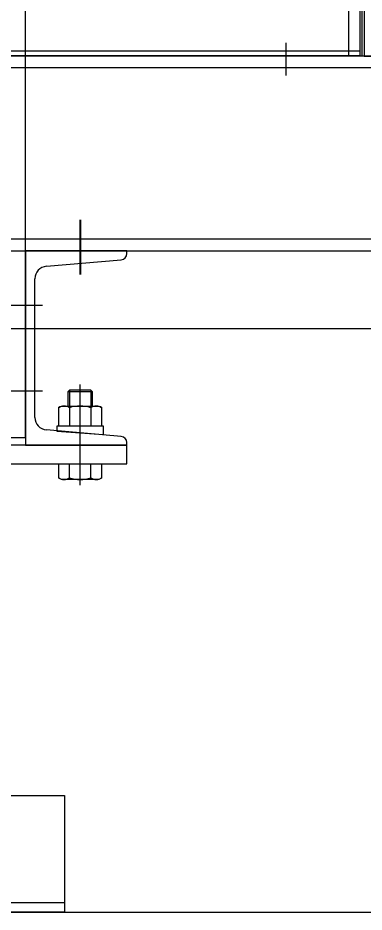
# Model space of a CAD drawing. Header units: millimetres. Extents: x 0 to 356400, y 0 to 68257.
# Drawn here: x 335609 to 335831, y 30164 to 30738 of the extents above; entities that cross this region are included whole.
import ezdxf

# ---------------------------------------------------------------- set-up
doc = ezdxf.new("R2010")
doc.units = ezdxf.units.MM
doc.header["$LTSCALE"] = 75
doc.linetypes.add('CEN', pattern=[62, 60, -1, 0, -1])
doc.layers.add('8', color=8, linetype='Continuous')
doc.layers.add('A-CEN', color=1, linetype='CEN')
doc.styles.get("Standard").update_dxf_attribs({"font": 'arial.ttf'})

# ---------------------------------------------------------------- blocks, each defined once
blk = doc.blocks.new('G$CFADF2E56')
at = {"layer": '8'}
for p, q in [((1242.83, 680, 0), (1242.83, 3795, 0)), ((1450.33, 3225, 0), (1450.33, 925, 0)), ((1458.83, 3225, 0), (1458.83, 925, 0)), ((1460.33, 3225, 0), (1460.33, 925, 0)), ((1460.33, 3225, 0), (1460.33, 925, 0)), ((1457.83, 925.5, 0), (1457.83, 955.5, 0)), ((1410.33, 912.75, 0), (1410.33, 933.75, 0)), ((1410.33, 920.5, 0), (1410.33, 933.5, 0)), ((877.83, 928.5, 0), (1457.83, 928.5, 0)), ((877.83, 925.5, 0), (1457.83, 925.5, 0)), ((2045.74, 925, 0), (290.33, 925, 0)), ((1460.33, 925, 0), (875.33, 925, 0)), ((1460.33, 925, 0), (2045.33, 925, 0)), ((2045.74, 917.5, 0), (290.33, 917.5, 0)), ((1277.83, 784.78, 0), (1277.83, 819.89, 0)), ((1278.04, 819.89, 0), (1278.04, 784.78, 0)), ((2045.74, 807.5, 0), (290.33, 807.5, 0)), ((290.33, 800, 0), (2045.74, 800, 0)), ((1242.83, 800, 0), (1242.83, 675, 0)), ((1307.83, 800, 0), (1242.83, 800, 0)), ((1307.83, 798.25, 0), (1307.83, 800, 0)), ((1256.14, 790.06, 0), (1304.18, 794.26, 0)), ((1248.83, 692.91, 0), (1248.83, 782.09, 0)), ((1217.83, 765, 0), (1253.69, 765, 0)), ((1277.83, 649.32, 0), (1277.83, 714, 0)), ((1217.83, 710, 0), (1253.69, 710, 0)), ((1270.92, 710.5, 0), (1269.83, 709.42, 0)), ((1285.83, 709.42, 0), (1269.83, 709.42, 0)), ((1269.83, 709.42, 0), (1269.83, 700.25, 0)), ((1270.92, 710.5, 0), (1270.92, 700.25, 0)), ((1284.75, 710.5, 0), (1270.92, 710.5, 0)), ((1285.83, 709.42, 0), (1284.75, 710.5, 0)), ((1284.75, 710.5, 0), (1284.75, 700.25, 0)), ((1285.83, 700.25, 0), (1285.83, 709.42, 0)), ((1263.98, 699.18, 0), (1265.83, 700.25, 0)), ((1263.98, 699.18, 0), (1263.98, 687.25, 0)), ((1265.83, 700.25, 0), (1289.83, 700.25, 0)), ((1270.91, 699.18, 0), (1270.91, 687.25, 0)), ((1284.76, 699.18, 0), (1284.76, 687.25, 0)), ((1289.83, 700.25, 0), (1291.69, 699.18, 0)), ((1291.69, 687.25, 0), (1291.69, 699.18, 0)), ((1304.18, 680.74, 0), (1256.14, 684.94, 0)), ((1292.83, 687.25, 0), (1262.83, 687.25, 0)), ((1262.83, 687.25, 0), (1262.83, 684.05, 0)), ((1262.83, 684.05, 0), (1292.83, 682.04, 0)), ((1292.83, 682.04, 0), (1292.83, 687.25, 0)), ((1092.83, 680, 0), (1242.83, 680, 0)), ((1307.83, 675, 0), (1027.83, 675, 0)), ((1242.83, 675, 0), (1307.83, 675, 0)), ((1307.83, 675, 0), (1307.83, 676.75, 0)), ((1307.83, 663, 0), (1307.83, 675, 0)), ((1027.83, 663, 0), (1307.83, 663, 0)), ((1263.98, 663, 0), (1263.98, 654.07, 0)), ((1270.91, 654.07, 0), (1270.91, 663, 0)), ((1284.76, 654.07, 0), (1284.76, 663, 0)), ((1291.69, 654.07, 0), (1291.69, 663, 0)), ((1265.83, 653, 0), (1263.98, 654.07, 0)), ((1289.83, 653, 0), (1265.83, 653, 0)), ((1291.69, 654.07, 0), (1289.83, 653, 0)), ((1067.83, 450), (1267.83, 450)), ((1267.83, 450), (1267.83, 375)), ((1267.83, 381), (1067.83, 381)), ((507.83, 375), (1827.83, 375)), ((1267.83, 375), (1067.83, 375))]:
    blk.add_line(p, q, dxfattribs=at)
for centre, radius, start, end in [((1303.83, 798.25, 0), 4, 275.00255, 0.00053), ((1256.83, 782.09, 0), 8, 95.00255, 180.00053), ((1267.44, 694.12, 0), 6.13, 55.59101, 124.40899), ((1278, 676.25, 0), 24, 90.40019, 107.1986), ((1277.67, 676.25, 0), 24, 72.8014, 89.59981), ((1288.23, 694.12, 0), 6.13, 55.59101, 124.40899), ((1256.83, 692.91, 0), 8, 179.99947, 264.99745), ((1303.83, 676.75, 0), 4, 359.99947, 84.99745), ((1267.44, 659.13, 0), 6.13, 235.59101, 304.40899), ((1277.83, 677.05, 0), 24, 253.21986, 286.78014), ((1288.23, 659.13, 0), 6.13, 235.59101, 304.40899)]:
    blk.add_arc(centre, radius, start, end, dxfattribs=at)
at = {"layer": '8', "text_generation_flag": 4, "flags": 1}
for tag, p, rotation in [('ENAME', (1084.5, 20323), 180), ('NAME', (1084.5, 20324), 180), ('SPEC', (1084.5, 20322), 180), ('MATERIAL', (1084.5, 20321), 180), ('REMARK', (1084.5, 20317), 180), ('WEIGHT', (1084.5, 20320), 180), ('MAKER', (1084.5, 20318), 180), ('USER1', (1084.5, 20316), 180), ('PRICE', (1084.5, 20319), 180), ('USER2', (1084.5, 20315), 180), ('USER3', (1084.5, 20314), 180), ('USER4', (1084.5, 20313), 180), ('USER5', (1084.5, 20312), 180), ('QTY', (1084.5, 20311), 180), ('NAME', (525.5, 20272), 270), ('ENAME', (526.5, 20272), 270), ('SPEC', (527.5, 20272), 270), ('MATERIAL', (528.5, 20272), 270), ('WEIGHT', (529.5, 20272), 270), ('PRICE', (530.5, 20272), 270), ('MAKER', (531.5, 20272), 270), ('REMARK', (532.5, 20272), 270), ('USER1', (533.5, 20272), 270), ('USER2', (534.5, 20272), 270), ('USER3', (535.5, 20272), 270), ('USER4', (536.5, 20272), 270), ('USER5', (537.5, 20272), 270), ('QTY', (538.5, 20272), 270), ('ENAME', (504.83, 20248), 180), ('NAME', (504.83, 20249), 180), ('SPEC', (504.83, 20247), 180), ('MATERIAL', (504.83, 20246), 180), ('REMARK', (504.83, 20242), 180), ('WEIGHT', (504.83, 20245), 180), ('MAKER', (504.83, 20243), 180), ('USER1', (504.83, 20241), 180), ('PRICE', (504.83, 20244), 180), ('USER4', (504.83, 20238), 180), ('USER5', (504.83, 20237), 180), ('USER2', (504.83, 20240), 180), ('USER3', (504.83, 20239), 180), ('QTY', (504.83, 20236), 180), ('MATERIAL', (1084.5, 19421), 180), ('WEIGHT', (1084.5, 19420), 180), ('ENAME', (1084.5, 19423), 180), ('NAME', (1084.5, 19424), 180), ('SPEC', (1084.5, 19422), 180), ('REMARK', (1084.5, 19417), 180), ('MAKER', (1084.5, 19418), 180), ('USER1', (1084.5, 19416), 180), ('USER2', (1084.5, 19415), 180), ('USER3', (1084.5, 19414), 180), ('PRICE', (1084.5, 19419), 180), ('USER4', (1084.5, 19413), 180), ('USER5', (1084.5, 19412), 180), ('QTY', (1084.5, 19411), 180), ('NAME', (525.5, 19372), 270), ('ENAME', (526.5, 19372), 270), ('SPEC', (527.5, 19372), 270), ('MATERIAL', (528.5, 19372), 270), ('WEIGHT', (529.5, 19372), 270), ('PRICE', (530.5, 19372), 270), ('MAKER', (531.5, 19372), 270), ('REMARK', (532.5, 19372), 270), ('USER1', (533.5, 19372), 270), ('USER2', (534.5, 19372), 270), ('USER3', (535.5, 19372), 270), ('USER4', (536.5, 19372), 270), ('USER5', (537.5, 19372), 270), ('QTY', (538.5, 19372), 270), ('MATERIAL', (504.83, 19346), 180), ('WEIGHT', (504.83, 19345), 180), ('ENAME', (504.83, 19348), 180), ('NAME', (504.83, 19349), 180), ('SPEC', (504.83, 19347), 180), ('REMARK', (504.83, 19342), 180), ('MAKER', (504.83, 19343), 180), ('USER1', (504.83, 19341), 180), ('USER2', (504.83, 19340), 180), ('USER3', (504.83, 19339), 180), ('PRICE', (504.83, 19344), 180), ('USER4', (504.83, 19338), 180), ('USER5', (504.83, 19337), 180), ('QTY', (504.83, 19336), 180), ('ENAME', (1084.5, 18523), 180), ('NAME', (1084.5, 18524), 180), ('MATERIAL', (1084.5, 18521), 180), ('REMARK', (1084.5, 18517), 180), ('WEIGHT', (1084.5, 18520), 180), ('MAKER', (1084.5, 18518), 180), ('PRICE', (1084.5, 18519), 180), ('SPEC', (1084.5, 18522), 180), ('USER1', (1084.5, 18516), 180), ('USER2', (1084.5, 18515), 180), ('USER3', (1084.5, 18514), 180), ('USER4', (1084.5, 18513), 180), ('USER5', (1084.5, 18512), 180), ('QTY', (1084.5, 18511), 180), ('NAME', (525.5, 18472), 270), ('ENAME', (526.5, 18472), 270), ('SPEC', (527.5, 18472), 270), ('MATERIAL', (528.5, 18472), 270), ('WEIGHT', (529.5, 18472), 270), ('PRICE', (530.5, 18472), 270), ('MAKER', (531.5, 18472), 270), ('REMARK', (532.5, 18472), 270), ('USER1', (533.5, 18472), 270), ('USER2', (534.5, 18472), 270), ('USER3', (535.5, 18472), 270), ('USER4', (536.5, 18472), 270), ('USER5', (537.5, 18472), 270), ('QTY', (538.5, 18472), 270), ('ENAME', (504.83, 18448), 180), ('NAME', (504.83, 18449), 180), ('MATERIAL', (504.83, 18446), 180), ('WEIGHT', (504.83, 18445), 180), ('MAKER', (504.83, 18443), 180), ('PRICE', (504.83, 18444), 180), ('SPEC', (504.83, 18447), 180), ('REMARK', (504.83, 18442), 180), ('USER4', (504.83, 18438), 180), ('USER5', (504.83, 18437), 180), ('USER1', (504.83, 18441), 180), ('USER2', (504.83, 18440), 180), ('USER3', (504.83, 18439), 180), ('QTY', (504.83, 18436), 180), ('MATERIAL', (1084.5, 17621), 180), ('ENAME', (1084.5, 17623), 180), ('NAME', (1084.5, 17624), 180), ('SPEC', (1084.5, 17622), 180), ('REMARK', (1084.5, 17617), 180), ('WEIGHT', (1084.5, 17620), 180), ('MAKER', (1084.5, 17618), 180), ('USER1', (1084.5, 17616), 180), ('USER2', (1084.5, 17615), 180), ('PRICE', (1084.5, 17619), 180), ('USER3', (1084.5, 17614), 180), ('USER4', (1084.5, 17613), 180), ('USER5', (1084.5, 17612), 180), ('QTY', (1084.5, 17611), 180), ('NAME', (525.5, 17572), 270), ('ENAME', (526.5, 17572), 270), ('SPEC', (527.5, 17572), 270), ('MATERIAL', (528.5, 17572), 270), ('WEIGHT', (529.5, 17572), 270), ('PRICE', (530.5, 17572), 270), ('MAKER', (531.5, 17572), 270), ('REMARK', (532.5, 17572), 270), ('USER1', (533.5, 17572), 270), ('USER2', (534.5, 17572), 270), ('USER3', (535.5, 17572), 270), ('USER4', (536.5, 17572), 270), ('USER5', (537.5, 17572), 270), ('QTY', (538.5, 17572), 270), ('MATERIAL', (504.83, 17546), 180), ('ENAME', (504.83, 17548), 180), ('NAME', (504.83, 17549), 180), ('SPEC', (504.83, 17547), 180), ('REMARK', (504.83, 17542), 180), ('WEIGHT', (504.83, 17545), 180), ('MAKER', (504.83, 17543), 180), ('USER1', (504.83, 17541), 180), ('USER2', (504.83, 17540), 180), ('PRICE', (504.83, 17544), 180), ('USER4', (504.83, 17538), 180), ('USER5', (504.83, 17537), 180), ('USER3', (504.83, 17539), 180), ('QTY', (504.83, 17536), 180), ('NAME', (1084.5, 16724), 180), ('MATERIAL', (1084.5, 16721), 180), ('WEIGHT', (1084.5, 16720), 180), ('ENAME', (1084.5, 16723), 180), ('MAKER', (1084.5, 16718), 180), ('PRICE', (1084.5, 16719), 180), ('SPEC', (1084.5, 16722), 180), ('REMARK', (1084.5, 16717), 180), ('USER1', (1084.5, 16716), 180), ('USER2', (1084.5, 16715), 180), ('USER3', (1084.5, 16714), 180), ('USER4', (1084.5, 16713), 180), ('USER5', (1084.5, 16712), 180), ('QTY', (1084.5, 16711), 180), ('NAME', (525.5, 16672), 270), ('ENAME', (526.5, 16672), 270), ('SPEC', (527.5, 16672), 270), ('MATERIAL', (528.5, 16672), 270), ('WEIGHT', (529.5, 16672), 270), ('PRICE', (530.5, 16672), 270), ('MAKER', (531.5, 16672), 270), ('REMARK', (532.5, 16672), 270), ('USER1', (533.5, 16672), 270), ('USER2', (534.5, 16672), 270), ('USER3', (535.5, 16672), 270), ('USER4', (536.5, 16672), 270), ('USER5', (537.5, 16672), 270), ('QTY', (538.5, 16672), 270), ('NAME', (504.83, 16649), 180), ('MATERIAL', (504.83, 16646), 180), ('WEIGHT', (504.83, 16645), 180), ('ENAME', (504.83, 16648), 180), ('PRICE', (504.83, 16644), 180), ('SPEC', (504.83, 16647), 180), ('REMARK', (504.83, 16642), 180), ('MAKER', (504.83, 16643), 180), ('USER4', (504.83, 16638), 180), ('USER1', (504.83, 16641), 180), ('USER2', (504.83, 16640), 180), ('USER3', (504.83, 16639), 180), ('USER5', (504.83, 16637), 180), ('QTY', (504.83, 16636), 180), ('ENAME', (1084.5, 15823), 180), ('NAME', (1084.5, 15824), 180), ('SPEC', (1084.5, 15822), 180), ('MATERIAL', (1084.5, 15821), 180), ('REMARK', (1084.5, 15817), 180), ('WEIGHT', (1084.5, 15820), 180), ('MAKER', (1084.5, 15818), 180), ('USER1', (1084.5, 15816), 180), ('PRICE', (1084.5, 15819), 180), ('USER2', (1084.5, 15815), 180), ('USER3', (1084.5, 15814), 180), ('USER4', (1084.5, 15813), 180), ('USER5', (1084.5, 15812), 180), ('QTY', (1084.5, 15811), 180), ('NAME', (525.5, 15772), 270), ('ENAME', (526.5, 15772), 270), ('SPEC', (527.5, 15772), 270), ('MATERIAL', (528.5, 15772), 270), ('WEIGHT', (529.5, 15772), 270), ('PRICE', (530.5, 15772), 270), ('MAKER', (531.5, 15772), 270), ('REMARK', (532.5, 15772), 270), ('USER1', (533.5, 15772), 270), ('USER2', (534.5, 15772), 270), ('USER3', (535.5, 15772), 270), ('USER4', (536.5, 15772), 270), ('USER5', (537.5, 15772), 270), ('QTY', (538.5, 15772), 270), ('ENAME', (504.83, 15748), 180), ('NAME', (504.83, 15749), 180), ('SPEC', (504.83, 15747), 180), ('MATERIAL', (504.83, 15746), 180), ('REMARK', (504.83, 15742), 180), ('WEIGHT', (504.83, 15745), 180), ('MAKER', (504.83, 15743), 180), ('USER1', (504.83, 15741), 180), ('PRICE', (504.83, 15744), 180), ('USER4', (504.83, 15738), 180), ('USER5', (504.83, 15737), 180), ('USER2', (504.83, 15740), 180), ('USER3', (504.83, 15739), 180), ('QTY', (504.83, 15736), 180), ('MATERIAL', (1084.5, 14921), 180), ('WEIGHT', (1084.5, 14920), 180), ('ENAME', (1084.5, 14923), 180), ('NAME', (1084.5, 14924), 180), ('SPEC', (1084.5, 14922), 180), ('REMARK', (1084.5, 14917), 180), ('MAKER', (1084.5, 14918), 180), ('USER1', (1084.5, 14916), 180), ('USER2', (1084.5, 14915), 180), ('USER3', (1084.5, 14914), 180), ('PRICE', (1084.5, 14919), 180), ('USER4', (1084.5, 14913), 180), ('USER5', (1084.5, 14912), 180), ('QTY', (1084.5, 14911), 180), ('NAME', (525.5, 14872), 270), ('ENAME', (526.5, 14872), 270), ('SPEC', (527.5, 14872), 270), ('MATERIAL', (528.5, 14872), 270), ('WEIGHT', (529.5, 14872), 270), ('PRICE', (530.5, 14872), 270), ('MAKER', (531.5, 14872), 270), ('REMARK', (532.5, 14872), 270), ('USER1', (533.5, 14872), 270), ('USER2', (534.5, 14872), 270), ('USER3', (535.5, 14872), 270), ('USER4', (536.5, 14872), 270), ('USER5', (537.5, 14872), 270), ('QTY', (538.5, 14872), 270), ('MATERIAL', (504.83, 14846), 180), ('WEIGHT', (504.83, 14845), 180), ('ENAME', (504.83, 14848), 180), ('NAME', (504.83, 14849), 180), ('SPEC', (504.83, 14847), 180), ('REMARK', (504.83, 14842), 180), ('MAKER', (504.83, 14843), 180), ('USER1', (504.83, 14841), 180), ('USER2', (504.83, 14840), 180), ('USER3', (504.83, 14839), 180), ('PRICE', (504.83, 14844), 180), ('USER4', (504.83, 14838), 180), ('USER5', (504.83, 14837), 180), ('QTY', (504.83, 14836), 180), ('ENAME', (1084.5, 14023), 180), ('NAME', (1084.5, 14024), 180), ('MATERIAL', (1084.5, 14021), 180), ('REMARK', (1084.5, 14017), 180), ('WEIGHT', (1084.5, 14020), 180), ('MAKER', (1084.5, 14018), 180), ('PRICE', (1084.5, 14019), 180), ('SPEC', (1084.5, 14022), 180), ('USER1', (1084.5, 14016), 180), ('USER2', (1084.5, 14015), 180), ('USER3', (1084.5, 14014), 180), ('USER4', (1084.5, 14013), 180), ('USER5', (1084.5, 14012), 180), ('QTY', (1084.5, 14011), 180), ('NAME', (525.5, 13972), 270), ('ENAME', (526.5, 13972), 270), ('SPEC', (527.5, 13972), 270), ('MATERIAL', (528.5, 13972), 270), ('WEIGHT', (529.5, 13972), 270), ('PRICE', (530.5, 13972), 270), ('MAKER', (531.5, 13972), 270), ('REMARK', (532.5, 13972), 270), ('USER1', (533.5, 13972), 270), ('USER2', (534.5, 13972), 270), ('USER3', (535.5, 13972), 270), ('USER4', (536.5, 13972), 270), ('USER5', (537.5, 13972), 270), ('QTY', (538.5, 13972), 270), ('ENAME', (504.83, 13948), 180), ('NAME', (504.83, 13949), 180), ('MATERIAL', (504.83, 13946), 180), ('WEIGHT', (504.83, 13945), 180), ('MAKER', (504.83, 13943), 180), ('PRICE', (504.83, 13944), 180), ('SPEC', (504.83, 13947), 180), ('REMARK', (504.83, 13942), 180), ('USER4', (504.83, 13938), 180), ('USER5', (504.83, 13937), 180), ('USER1', (504.83, 13941), 180), ('USER2', (504.83, 13940), 180), ('USER3', (504.83, 13939), 180), ('QTY', (504.83, 13936), 180), ('ENAME', (1084.5, 12323), 180), ('NAME', (1084.5, 12324), 180), ('SPEC', (1084.5, 12322), 180), ('MATERIAL', (1084.5, 12321), 180), ('REMARK', (1084.5, 12317), 180), ('WEIGHT', (1084.5, 12320), 180), ('MAKER', (1084.5, 12318), 180), ('USER1', (1084.5, 12316), 180), ('PRICE', (1084.5, 12319), 180), ('USER2', (1084.5, 12315), 180), ('USER3', (1084.5, 12314), 180), ('USER4', (1084.5, 12313), 180), ('USER5', (1084.5, 12312), 180), ('QTY', (1084.5, 12311), 180), ('NAME', (525.5, 12272), 270), ('ENAME', (526.5, 12272), 270), ('SPEC', (527.5, 12272), 270), ('MATERIAL', (528.5, 12272), 270), ('WEIGHT', (529.5, 12272), 270), ('PRICE', (530.5, 12272), 270), ('MAKER', (531.5, 12272), 270), ('REMARK', (532.5, 12272), 270), ('USER1', (533.5, 12272), 270), ('USER2', (534.5, 12272), 270), ('USER3', (535.5, 12272), 270), ('USER4', (536.5, 12272), 270), ('USER5', (537.5, 12272), 270), ('QTY', (538.5, 12272), 270), ('ENAME', (504.83, 12248), 180), ('NAME', (504.83, 12249), 180), ('SPEC', (504.83, 12247), 180), ('MATERIAL', (504.83, 12246), 180), ('REMARK', (504.83, 12242), 180), ('WEIGHT', (504.83, 12245), 180), ('MAKER', (504.83, 12243), 180), ('USER1', (504.83, 12241), 180), ('PRICE', (504.83, 12244), 180), ('USER4', (504.83, 12238), 180), ('USER5', (504.83, 12237), 180), ('USER2', (504.83, 12240), 180), ('USER3', (504.83, 12239), 180), ('QTY', (504.83, 12236), 180), ('MATERIAL', (1084.5, 10621), 180), ('ENAME', (1084.5, 10623), 180), ('NAME', (1084.5, 10624), 180), ('SPEC', (1084.5, 10622), 180), ('REMARK', (1084.5, 10617), 180), ('WEIGHT', (1084.5, 10620), 180), ('MAKER', (1084.5, 10618), 180), ('USER1', (1084.5, 10616), 180), ('USER2', (1084.5, 10615), 180), ('PRICE', (1084.5, 10619), 180), ('USER3', (1084.5, 10614), 180), ('USER4', (1084.5, 10613), 180), ('USER5', (1084.5, 10612), 180), ('QTY', (1084.5, 10611), 180), ('NAME', (525.5, 10572), 270), ('ENAME', (526.5, 10572), 270), ('SPEC', (527.5, 10572), 270), ('MATERIAL', (528.5, 10572), 270), ('WEIGHT', (529.5, 10572), 270), ('PRICE', (530.5, 10572), 270), ('MAKER', (531.5, 10572), 270), ('REMARK', (532.5, 10572), 270), ('USER1', (533.5, 10572), 270), ('USER2', (534.5, 10572), 270), ('USER3', (535.5, 10572), 270), ('USER4', (536.5, 10572), 270), ('USER5', (537.5, 10572), 270), ('QTY', (538.5, 10572), 270), ('MATERIAL', (504.83, 10546), 180), ('ENAME', (504.83, 10548), 180), ('NAME', (504.83, 10549), 180), ('SPEC', (504.83, 10547), 180), ('REMARK', (504.83, 10542), 180), ('WEIGHT', (504.83, 10545), 180), ('MAKER', (504.83, 10543), 180), ('USER1', (504.83, 10541), 180), ('USER2', (504.83, 10540), 180), ('PRICE', (504.83, 10544), 180), ('USER4', (504.83, 10538), 180), ('USER5', (504.83, 10537), 180), ('USER3', (504.83, 10539), 180), ('QTY', (504.83, 10536), 180), ('MATERIAL', (1084.5, 8921), 180), ('WEIGHT', (1084.5, 8920), 180), ('ENAME', (1084.5, 8923), 180), ('NAME', (1084.5, 8924), 180), ('SPEC', (1084.5, 8922), 180), ('REMARK', (1084.5, 8917), 180), ('MAKER', (1084.5, 8918), 180), ('USER1', (1084.5, 8916), 180), ('USER2', (1084.5, 8915), 180), ('USER3', (1084.5, 8914), 180), ('PRICE', (1084.5, 8919), 180), ('USER4', (1084.5, 8913), 180), ('USER5', (1084.5, 8912), 180), ('QTY', (1084.5, 8911), 180), ('NAME', (525.5, 8872), 270), ('ENAME', (526.5, 8872), 270), ('SPEC', (527.5, 8872), 270), ('MATERIAL', (528.5, 8872), 270), ('WEIGHT', (529.5, 8872), 270), ('PRICE', (530.5, 8872), 270), ('MAKER', (531.5, 8872), 270), ('REMARK', (532.5, 8872), 270), ('USER1', (533.5, 8872), 270), ('USER2', (534.5, 8872), 270), ('USER3', (535.5, 8872), 270), ('USER4', (536.5, 8872), 270), ('USER5', (537.5, 8872), 270), ('QTY', (538.5, 8872), 270), ('MATERIAL', (504.83, 8846), 180), ('WEIGHT', (504.83, 8845), 180), ('ENAME', (504.83, 8848), 180), ('NAME', (504.83, 8849), 180), ('SPEC', (504.83, 8847), 180), ('REMARK', (504.83, 8842), 180), ('MAKER', (504.83, 8843), 180), ('USER1', (504.83, 8841), 180), ('USER2', (504.83, 8840), 180), ('USER3', (504.83, 8839), 180), ('PRICE', (504.83, 8844), 180), ('USER4', (504.83, 8838), 180), ('USER5', (504.83, 8837), 180), ('QTY', (504.83, 8836), 180), ('NAME', (1084.5, 7224), 180), ('MATERIAL', (1084.5, 7221), 180), ('WEIGHT', (1084.5, 7220), 180), ('ENAME', (1084.5, 7223), 180), ('PRICE', (1084.5, 7219), 180), ('SPEC', (1084.5, 7222), 180), ('REMARK', (1084.5, 7217), 180), ('MAKER', (1084.5, 7218), 180), ('USER1', (1084.5, 7216), 180), ('USER2', (1084.5, 7215), 180), ('USER3', (1084.5, 7214), 180), ('USER4', (1084.5, 7213), 180), ('USER5', (1084.5, 7212), 180), ('QTY', (1084.5, 7211), 180), ('NAME', (525.5, 7172), 270), ('ENAME', (526.5, 7172), 270), ('SPEC', (527.5, 7172), 270), ('MATERIAL', (528.5, 7172), 270), ('WEIGHT', (529.5, 7172), 270), ('PRICE', (530.5, 7172), 270), ('MAKER', (531.5, 7172), 270), ('REMARK', (532.5, 7172), 270), ('USER1', (533.5, 7172), 270), ('USER2', (534.5, 7172), 270), ('USER3', (535.5, 7172), 270), ('USER4', (536.5, 7172), 270), ('USER5', (537.5, 7172), 270), ('QTY', (538.5, 7172), 270), ('MATERIAL', (504.83, 7146), 180), ('WEIGHT', (504.83, 7145), 180), ('ENAME', (504.83, 7148), 180), ('PRICE', (504.83, 7144), 180), ('NAME', (504.83, 7149), 180), ('SPEC', (504.83, 7147), 180), ('REMARK', (504.83, 7142), 180), ('MAKER', (504.83, 7143), 180), ('USER4', (504.83, 7138), 180), ('USER1', (504.83, 7141), 180), ('USER2', (504.83, 7140), 180), ('USER3', (504.83, 7139), 180), ('USER5', (504.83, 7137), 180), ('QTY', (504.83, 7136), 180), ('ENAME', (1084.5, 5523), 180), ('NAME', (1084.5, 5524), 180), ('MATERIAL', (1084.5, 5521), 180), ('REMARK', (1084.5, 5517), 180), ('WEIGHT', (1084.5, 5520), 180), ('MAKER', (1084.5, 5518), 180), ('PRICE', (1084.5, 5519), 180), ('SPEC', (1084.5, 5522), 180), ('USER1', (1084.5, 5516), 180), ('USER2', (1084.5, 5515), 180), ('USER3', (1084.5, 5514), 180), ('USER4', (1084.5, 5513), 180), ('USER5', (1084.5, 5512), 180), ('QTY', (1084.5, 5511), 180), ('NAME', (525.5, 5472), 270), ('ENAME', (526.5, 5472), 270), ('SPEC', (527.5, 5472), 270), ('MATERIAL', (528.5, 5472), 270), ('WEIGHT', (529.5, 5472), 270), ('PRICE', (530.5, 5472), 270), ('MAKER', (531.5, 5472), 270), ('REMARK', (532.5, 5472), 270), ('USER1', (533.5, 5472), 270), ('USER2', (534.5, 5472), 270), ('USER3', (535.5, 5472), 270), ('USER4', (536.5, 5472), 270), ('USER5', (537.5, 5472), 270), ('QTY', (538.5, 5472), 270), ('ENAME', (504.83, 5448), 180), ('NAME', (504.83, 5449), 180), ('MATERIAL', (504.83, 5446), 180), ('WEIGHT', (504.83, 5445), 180), ('MAKER', (504.83, 5443), 180), ('PRICE', (504.83, 5444), 180), ('SPEC', (504.83, 5447), 180), ('REMARK', (504.83, 5442), 180), ('USER4', (504.83, 5438), 180), ('USER5', (504.83, 5437), 180), ('USER1', (504.83, 5441), 180), ('USER2', (504.83, 5440), 180), ('USER3', (504.83, 5439), 180), ('QTY', (504.83, 5436), 180), ('ENAME', (1084.5, 3823), 180), ('NAME', (1084.5, 3824), 180), ('SPEC', (1084.5, 3822), 180), ('MATERIAL', (1084.5, 3821), 180), ('REMARK', (1084.5, 3817), 180), ('WEIGHT', (1084.5, 3820), 180), ('MAKER', (1084.5, 3818), 180), ('USER1', (1084.5, 3816), 180), ('PRICE', (1084.5, 3819), 180), ('USER2', (1084.5, 3815), 180), ('USER3', (1084.5, 3814), 180), ('USER4', (1084.5, 3813), 180), ('USER5', (1084.5, 3812), 180), ('QTY', (1084.5, 3811), 180), ('NAME', (525.5, 3772), 270), ('ENAME', (526.5, 3772), 270), ('SPEC', (527.5, 3772), 270), ('MATERIAL', (528.5, 3772), 270), ('WEIGHT', (529.5, 3772), 270), ('PRICE', (530.5, 3772), 270), ('MAKER', (531.5, 3772), 270), ('REMARK', (532.5, 3772), 270), ('USER1', (533.5, 3772), 270), ('USER2', (534.5, 3772), 270), ('USER3', (535.5, 3772), 270), ('USER4', (536.5, 3772), 270), ('USER5', (537.5, 3772), 270), ('QTY', (538.5, 3772), 270), ('ENAME', (504.83, 3748), 180), ('NAME', (504.83, 3749), 180), ('SPEC', (504.83, 3747), 180), ('MATERIAL', (504.83, 3746), 180), ('REMARK', (504.83, 3742), 180), ('WEIGHT', (504.83, 3745), 180), ('MAKER', (504.83, 3743), 180), ('PRICE', (504.83, 3744), 180), ('USER4', (504.83, 3738), 180), ('USER5', (504.83, 3737), 180), ('USER1', (504.83, 3741), 180), ('USER2', (504.83, 3740), 180), ('USER3', (504.83, 3739), 180), ('QTY', (504.83, 3736), 180), ('MATERIAL', (1084.5, 2121), 180), ('ENAME', (1084.5, 2123), 180), ('NAME', (1084.5, 2124), 180), ('SPEC', (1084.5, 2122), 180), ('REMARK', (1084.5, 2117), 180), ('WEIGHT', (1084.5, 2120), 180), ('MAKER', (1084.5, 2118), 180), ('USER1', (1084.5, 2116), 180), ('USER2', (1084.5, 2115), 180), ('PRICE', (1084.5, 2119), 180), ('USER3', (1084.5, 2114), 180), ('USER4', (1084.5, 2113), 180), ('USER5', (1084.5, 2112), 180), ('QTY', (1084.5, 2111), 180), ('NAME', (525.5, 2072), 270), ('ENAME', (526.5, 2072), 270), ('SPEC', (527.5, 2072), 270), ('MATERIAL', (528.5, 2072), 270), ('WEIGHT', (529.5, 2072), 270), ('PRICE', (530.5, 2072), 270), ('MAKER', (531.5, 2072), 270), ('REMARK', (532.5, 2072), 270), ('USER1', (533.5, 2072), 270), ('USER2', (534.5, 2072), 270), ('USER3', (535.5, 2072), 270), ('USER4', (536.5, 2072), 270), ('USER5', (537.5, 2072), 270), ('QTY', (538.5, 2072), 270), ('MATERIAL', (504.83, 2046), 180), ('ENAME', (504.83, 2048), 180), ('NAME', (504.83, 2049), 180), ('SPEC', (504.83, 2047), 180), ('REMARK', (504.83, 2042), 180), ('WEIGHT', (504.83, 2045), 180), ('MAKER', (504.83, 2043), 180), ('USER1', (504.83, 2041), 180), ('USER2', (504.83, 2040), 180), ('PRICE', (504.83, 2044), 180), ('USER4', (504.83, 2038), 180), ('USER5', (504.83, 2037), 180), ('USER3', (504.83, 2039), 180), ('QTY', (504.83, 2036), 180), ('MATERIAL', (1084.5, 421), 180), ('WEIGHT', (1084.5, 420), 180), ('ENAME', (1084.5, 423), 180), ('NAME', (1084.5, 424), 180), ('SPEC', (1084.5, 422), 180), ('REMARK', (1084.5, 417), 180), ('MAKER', (1084.5, 418), 180), ('USER1', (1084.5, 416), 180), ('USER2', (1084.5, 415), 180), ('USER3', (1084.5, 414), 180), ('PRICE', (1084.5, 419), 180), ('USER4', (1084.5, 413), 180), ('USER5', (1084.5, 412), 180), ('QTY', (1084.5, 411), 180), ('NAME', (525.5, 372), 270), ('ENAME', (526.5, 372), 270), ('SPEC', (527.5, 372), 270), ('MATERIAL', (528.5, 372), 270), ('WEIGHT', (529.5, 372), 270), ('PRICE', (530.5, 372), 270), ('MAKER', (531.5, 372), 270), ('REMARK', (532.5, 372), 270), ('USER1', (533.5, 372), 270), ('USER2', (534.5, 372), 270), ('USER3', (535.5, 372), 270), ('USER4', (536.5, 372), 270), ('USER5', (537.5, 372), 270), ('QTY', (538.5, 372), 270), ('MATERIAL', (504.83, 346), 180), ('WEIGHT', (504.83, 345), 180), ('ENAME', (504.83, 348), 180), ('NAME', (504.83, 349), 180), ('SPEC', (504.83, 347), 180), ('REMARK', (504.83, 342), 180), ('MAKER', (504.83, 343), 180), ('USER1', (504.83, 341), 180), ('USER2', (504.83, 340), 180), ('USER3', (504.83, 339), 180), ('PRICE', (504.83, 344), 180), ('USER4', (504.83, 338), 180), ('USER5', (504.83, 337), 180), ('QTY', (504.83, 336), 180)]:
    blk.add_attdef(tag, p, '', height=0.25, rotation=rotation, dxfattribs=at)
at = {"layer": '8', "flags": 1}
for tag, p in [('SPEC', (1830.83, 20247)), ('NAME', (1830.83, 20249)), ('ENAME', (1830.83, 20248)), ('WEIGHT', (1830.83, 20245)), ('MATERIAL', (1830.83, 20246)), ('PRICE', (1830.83, 20244)), ('MAKER', (1830.83, 20243)), ('REMARK', (1830.83, 20242)), ('USER1', (1830.83, 20241)), ('QTY', (1830.83, 20236)), ('USER2', (1830.83, 20240)), ('USER3', (1830.83, 20239)), ('USER4', (1830.83, 20238)), ('USER5', (1830.83, 20237)), ('WEIGHT', (1830.83, 19345)), ('SPEC', (1830.83, 19347)), ('NAME', (1830.83, 19349)), ('ENAME', (1830.83, 19348)), ('MATERIAL', (1830.83, 19346)), ('PRICE', (1830.83, 19344)), ('MAKER', (1830.83, 19343)), ('REMARK', (1830.83, 19342)), ('USER1', (1830.83, 19341)), ('USER2', (1830.83, 19340)), ('USER3', (1830.83, 19339)), ('QTY', (1830.83, 19336)), ('USER4', (1830.83, 19338)), ('USER5', (1830.83, 19337)), ('NAME', (1830.83, 18449)), ('ENAME', (1830.83, 18448)), ('WEIGHT', (1830.83, 18445)), ('SPEC', (1830.83, 18447)), ('MATERIAL', (1830.83, 18446)), ('PRICE', (1830.83, 18444)), ('MAKER', (1830.83, 18443)), ('REMARK', (1830.83, 18442)), ('USER1', (1830.83, 18441)), ('USER2', (1830.83, 18440)), ('USER3', (1830.83, 18439)), ('USER4', (1830.83, 18438)), ('USER5', (1830.83, 18437)), ('QTY', (1830.83, 18436)), ('SPEC', (1830.83, 17547)), ('NAME', (1830.83, 17549)), ('ENAME', (1830.83, 17548)), ('MATERIAL', (1830.83, 17546)), ('WEIGHT', (1830.83, 17545)), ('PRICE', (1830.83, 17544)), ('MAKER', (1830.83, 17543)), ('REMARK', (1830.83, 17542)), ('USER1', (1830.83, 17541)), ('USER2', (1830.83, 17540)), ('QTY', (1830.83, 17536)), ('USER3', (1830.83, 17539)), ('USER4', (1830.83, 17538)), ('USER5', (1830.83, 17537)), ('NAME', (1830.83, 16649)), ('WEIGHT', (1830.83, 16645)), ('SPEC', (1830.83, 16647)), ('ENAME', (1830.83, 16648)), ('MATERIAL', (1830.83, 16646)), ('PRICE', (1830.83, 16644)), ('MAKER', (1830.83, 16643)), ('REMARK', (1830.83, 16642)), ('USER1', (1830.83, 16641)), ('USER2', (1830.83, 16640)), ('USER3', (1830.83, 16639)), ('USER4', (1830.83, 16638)), ('QTY', (1830.83, 16636)), ('USER5', (1830.83, 16637)), ('SPEC', (1830.83, 15747)), ('NAME', (1830.83, 15749)), ('ENAME', (1830.83, 15748)), ('WEIGHT', (1830.83, 15745)), ('MATERIAL', (1830.83, 15746)), ('PRICE', (1830.83, 15744)), ('MAKER', (1830.83, 15743)), ('REMARK', (1830.83, 15742)), ('USER1', (1830.83, 15741)), ('QTY', (1830.83, 15736)), ('USER2', (1830.83, 15740)), ('USER3', (1830.83, 15739)), ('USER4', (1830.83, 15738)), ('USER5', (1830.83, 15737)), ('WEIGHT', (1830.83, 14845)), ('SPEC', (1830.83, 14847)), ('NAME', (1830.83, 14849)), ('ENAME', (1830.83, 14848)), ('MATERIAL', (1830.83, 14846)), ('PRICE', (1830.83, 14844)), ('MAKER', (1830.83, 14843)), ('REMARK', (1830.83, 14842)), ('USER1', (1830.83, 14841)), ('USER2', (1830.83, 14840)), ('USER3', (1830.83, 14839)), ('QTY', (1830.83, 14836)), ('USER4', (1830.83, 14838)), ('USER5', (1830.83, 14837)), ('NAME', (1830.83, 13949)), ('ENAME', (1830.83, 13948)), ('WEIGHT', (1830.83, 13945)), ('SPEC', (1830.83, 13947)), ('MATERIAL', (1830.83, 13946)), ('PRICE', (1830.83, 13944)), ('MAKER', (1830.83, 13943)), ('REMARK', (1830.83, 13942)), ('USER1', (1830.83, 13941)), ('USER2', (1830.83, 13940)), ('USER3', (1830.83, 13939)), ('USER4', (1830.83, 13938)), ('USER5', (1830.83, 13937)), ('QTY', (1830.83, 13936)), ('SPEC', (1830.83, 12247)), ('NAME', (1830.83, 12249)), ('ENAME', (1830.83, 12248)), ('WEIGHT', (1830.83, 12245)), ('MATERIAL', (1830.83, 12246)), ('PRICE', (1830.83, 12244)), ('MAKER', (1830.83, 12243)), ('REMARK', (1830.83, 12242)), ('USER1', (1830.83, 12241)), ('QTY', (1830.83, 12236)), ('USER2', (1830.83, 12240)), ('USER3', (1830.83, 12239)), ('USER4', (1830.83, 12238)), ('USER5', (1830.83, 12237)), ('SPEC', (1830.83, 10547)), ('NAME', (1830.83, 10549)), ('ENAME', (1830.83, 10548)), ('MATERIAL', (1830.83, 10546)), ('WEIGHT', (1830.83, 10545)), ('PRICE', (1830.83, 10544)), ('MAKER', (1830.83, 10543)), ('REMARK', (1830.83, 10542)), ('USER1', (1830.83, 10541)), ('USER2', (1830.83, 10540)), ('QTY', (1830.83, 10536)), ('USER3', (1830.83, 10539)), ('USER4', (1830.83, 10538)), ('USER5', (1830.83, 10537)), ('WEIGHT', (1830.83, 8845)), ('SPEC', (1830.83, 8847)), ('NAME', (1830.83, 8849)), ('ENAME', (1830.83, 8848)), ('MATERIAL', (1830.83, 8846)), ('PRICE', (1830.83, 8844)), ('MAKER', (1830.83, 8843)), ('REMARK', (1830.83, 8842)), ('USER1', (1830.83, 8841)), ('USER2', (1830.83, 8840)), ('USER3', (1830.83, 8839)), ('QTY', (1830.83, 8836)), ('USER4', (1830.83, 8838)), ('USER5', (1830.83, 8837)), ('WEIGHT', (1830.83, 7145)), ('SPEC', (1830.83, 7147)), ('NAME', (1830.83, 7149)), ('ENAME', (1830.83, 7148)), ('MATERIAL', (1830.83, 7146)), ('PRICE', (1830.83, 7144)), ('MAKER', (1830.83, 7143)), ('REMARK', (1830.83, 7142)), ('USER1', (1830.83, 7141)), ('USER2', (1830.83, 7140)), ('USER3', (1830.83, 7139)), ('USER4', (1830.83, 7138)), ('QTY', (1830.83, 7136)), ('USER5', (1830.83, 7137)), ('NAME', (1830.83, 5449)), ('ENAME', (1830.83, 5448)), ('WEIGHT', (1830.83, 5445)), ('SPEC', (1830.83, 5447)), ('MATERIAL', (1830.83, 5446)), ('PRICE', (1830.83, 5444)), ('MAKER', (1830.83, 5443)), ('REMARK', (1830.83, 5442)), ('USER1', (1830.83, 5441)), ('USER2', (1830.83, 5440)), ('USER3', (1830.83, 5439)), ('USER4', (1830.83, 5438)), ('USER5', (1830.83, 5437)), ('QTY', (1830.83, 5436)), ('SPEC', (1830.83, 3747)), ('NAME', (1830.83, 3749)), ('ENAME', (1830.83, 3748)), ('WEIGHT', (1830.83, 3745)), ('MATERIAL', (1830.83, 3746)), ('PRICE', (1830.83, 3744)), ('MAKER', (1830.83, 3743)), ('REMARK', (1830.83, 3742)), ('QTY', (1830.83, 3736)), ('USER1', (1830.83, 3741)), ('USER2', (1830.83, 3740)), ('USER3', (1830.83, 3739)), ('USER4', (1830.83, 3738)), ('USER5', (1830.83, 3737)), ('SPEC', (1830.83, 2047)), ('NAME', (1830.83, 2049)), ('ENAME', (1830.83, 2048)), ('MATERIAL', (1830.83, 2046)), ('WEIGHT', (1830.83, 2045)), ('PRICE', (1830.83, 2044)), ('MAKER', (1830.83, 2043)), ('REMARK', (1830.83, 2042)), ('USER1', (1830.83, 2041)), ('USER2', (1830.83, 2040)), ('QTY', (1830.83, 2036)), ('USER3', (1830.83, 2039)), ('USER4', (1830.83, 2038)), ('USER5', (1830.83, 2037)), ('WEIGHT', (1830.83, 345)), ('SPEC', (1830.83, 347)), ('NAME', (1830.83, 349)), ('ENAME', (1830.83, 348)), ('MATERIAL', (1830.83, 346)), ('PRICE', (1830.83, 344)), ('MAKER', (1830.83, 343)), ('REMARK', (1830.83, 342)), ('USER1', (1830.83, 341)), ('USER2', (1830.83, 340)), ('USER3', (1830.83, 339)), ('QTY', (1830.83, 336)), ('USER4', (1830.83, 338)), ('USER5', (1830.83, 337))]:
    blk.add_attdef(tag, p, '', height=0.25, dxfattribs=at)

msp = doc.modelspace()

# ---------------------------------------------------------------- linework, layer by layer
at = {"layer": 'A-CEN'}
msp.add_line((325175, 30538.64), (343075, 30538.64), dxfattribs=at)

# ---------------------------------------------------------------- block references
msp.add_blockref('G$CFADF2E56', (334370.93, 29788.64, 0))

doc.saveas('drawing.dxf')
